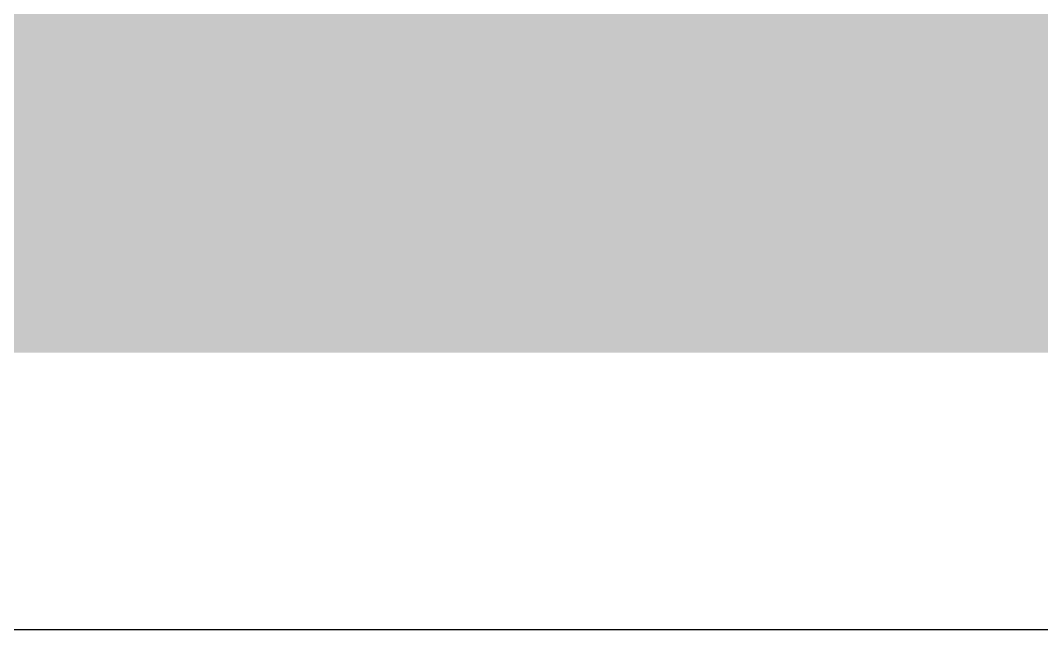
# Model space of a CAD drawing. Header units: millimetres. Extents: x 118878 to 201916, y 10986 to 20993.
# Drawn here: x 179814 to 181289, y 11963 to 12843 of the extents above; entities that cross this region are included whole.
import ezdxf

# ---------------------------------------------------------------- set-up
doc = ezdxf.new("R2010")
doc.units = ezdxf.units.MM
doc.header["$LTSCALE"] = 100
doc.layers.add('0-hatch', color=253, linetype='Continuous')
doc.layers.add('3', color=3, linetype='Continuous')

msp = doc.modelspace()

# ---------------------------------------------------------------- hatches: boundary and pattern name
at = {"layer": '0-hatch'}
h = msp.add_hatch(dxfattribs=at)
h.set_pattern_fill('AR-PARQ1', color=253, scale=0.2, angle=45)
h.set_pattern_definition([(135, (-2472.5, -400), (-86.210459, 0), [60.96, -60.96]), (135, (-2465.316, -392.816), (-86.210459, 0), [60.96, -60.96]), (135, (-2458.13, -385.63), (-86.210459, 0), [60.96, -60.96]), (135, (-2450.95, -378.45), (-86.210459, 0), [60.96, -60.96]), (135, (-2443.763, -371.263), (-86.210459, 0), [60.96, -60.96]), (135, (-2436.58, -364.08), (-86.210459, 0), [60.96, -60.96]), (135, (-2429.395, -356.895), (-86.210459, 0), [60.96, -60.96]), (45, (-2515.605, -356.895), (86.210459, 0), [60.96, -60.96]), (45, (-2522.79, -349.71), (86.210459, 0), [60.96, -60.96]), (45, (-2529.974, -342.526), (86.210459, 0), [60.96, -60.96]), (45, (-2537.16, -335.34), (86.210459, 0), [60.96, -60.96]), (45, (-2544.34, -328.16), (86.210459, 0), [60.96, -60.96]), (45, (-2551.526, -320.974), (86.210459, 0), [60.96, -60.96]), (45, (-2558.71, -313.79), (86.210459, 0), [60.96, -60.96])])
h.paths.add_polyline_path([(181916, 12863), (179467.4, 12863), (179467.4, 12862.6), (179482.7, 12842.3), (179451.9, 12842.3), (179467.3, 12862.8), (179467.1, 12863), (179184.1, 12863), (178916, 12863), (178916, 12363), (181916, 12363)])
h.paths.add_polyline_path([(179482.7, 12792.3), (179451.9, 12792.3), (179467.3, 12812.8), (179467.1, 12813), (179467.4, 12813), (179467.4, 12812.6)], flags=16)
h.paths.add_polyline_path([(179161.1, 12825.3), (179161.1, 12850.7), (179143.1, 12850.7), (179143.1, 12825.3)], flags=24)
h.paths.add_polyline_path([(179313.9, 12824.9), (179187.7, 12824.9), (179187.7, 12868.2), (179313.9, 12868.2)], flags=9)
h.paths.add_polyline_path([(179352.4, 12768), (179236.5, 12768), (179236.5, 12811.3), (179352.4, 12811.3)], flags=24)
h.paths.add_polyline_path([(179375.1, 12758.1), (179491.1, 12758.1), (179491.1, 12794.8), (179375.1, 12794.8)], flags=24)
h.paths.add_polyline_path([(179375.1, 12803.1), (179491.1, 12803.1), (179491.1, 12839.8), (179375.1, 12839.8)], flags=24)

# ---------------------------------------------------------------- linework, layer by layer
at = {"layer": '3'}
msp.add_lwpolyline([(178916, 11963), (181916, 11963), (181916, 14963), (178916, 14963)], close=True, dxfattribs=at)

doc.saveas('drawing.dxf')
